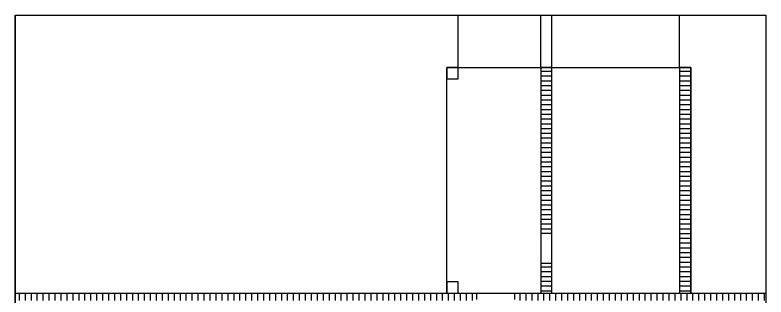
# Model space of a CAD drawing. Header units: centimetres. Extents: x -3096 to 17897, y -3131 to 15798.
# Drawn here: x 1994 to 3994, y 4568 to 5318 of the extents above; entities that cross this region are included whole.
import ezdxf

# ---------------------------------------------------------------- set-up
doc = ezdxf.new("R2010")
doc.units = ezdxf.units.CM
doc.layers.add('Riempimenti', color=4, linetype='Continuous')
pattern_1 = [(0, (-9.951, -2e-05), (0, 12.7), [])]

msp = doc.modelspace()

# ---------------------------------------------------------------- hatches: boundary and pattern name
at = {"layer": 'Riempimenti', "transparency": 33554508}
h = msp.add_hatch(dxfattribs=at)
h.set_pattern_fill('LINE', color=256, scale=4)
h.set_pattern_definition(pattern_1)
h.paths.add_polyline_path([(3424.5, 4738.3), (3394.5, 4738.3), (3394.5, 5178.3), (3424.5, 5178.3)])
h = msp.add_hatch(dxfattribs=at)
h.set_pattern_fill('LINE', color=256, scale=4)
h.set_pattern_definition(pattern_1)
h.paths.add_polyline_path([(3794.5, 4578.3), (3764.5, 4578.3), (3764.5, 5178.3), (3794.5, 5178.3)])
h = msp.add_hatch(dxfattribs=at)
h.set_pattern_fill('LINE', color=256, scale=4)
h.set_pattern_definition(pattern_1)
h.paths.add_polyline_path([(3424.5, 4574.9), (3394.5, 4574.9), (3394.5, 4658.3), (3424.5, 4658.3)])
h = msp.add_hatch(dxfattribs=at)
h.set_pattern_fill('LINE', color=256, scale=5, angle=90)
h.set_pattern_definition([(90, (-9.95, -2e-05), (-15.875, 1e-15), [])])
h.paths.add_polyline_path([(3224.5, 4578.3), (1994.5, 4578.3), (1994.5, 4558.3), (3224.5, 4558.3)])
h.paths.add_polyline_path([(3224.5, 4538.3), (1994.5, 4538.3), (1994.5, 4518.3), (3224.5, 4518.3)])
h.paths.add_polyline_path([(3994.5, 4578.3), (3324.5, 4578.3), (3324.5, 4558.3), (3994.5, 4558.3)])
h.paths.add_polyline_path([(3994.5, 4538.3), (3324.5, 4538.3), (3324.5, 4518.3), (3994.5, 4518.3)])

# ---------------------------------------------------------------- linework, layer by layer
for p, q in [((1994.5, 3318.3), (1994.5, 5318.3)), ((1994.5, 5318.3), (1994.5, 4518.3)), ((1994.5, 5318.3), (3994.5, 5318.3)), ((3174.5, 5178.3), (3174.5, 5318.3)), ((3394.5, 5178.3), (3394.5, 5318.3)), ((3424.5, 5178.3), (3424.5, 5318.3)), ((3764.5, 5178.3), (3764.5, 5318.3)), ((3994.5, 5318.3), (3994.5, 3318.3)), ((3144.5, 4578.3), (3144.5, 5178.3)), ((3144.5, 5178.3), (3444.5, 5178.3)), ((3394.5, 5178.3), (3424.5, 5178.3)), ((3394.5, 4738.3), (3394.5, 4658.3)), ((3424.5, 4658.3), (3424.5, 4738.3)), ((3394.5, 4658.3), (3424.5, 4658.3)), ((3394.5, 4658.3), (3394.5, 4578.3)), ((3424.5, 4578.3), (3424.5, 4658.3)), ((1994.5, 4518.3), (1994.5, 4578.3)), ((1994.5, 4578.3), (3994.5, 4578.3)), ((1994.5, 4578.3), (1994.5, 4558.3)), ((3224.5, 4561.3), (3224.5, 4578.3)), ((3324.5, 4578.3), (3324.5, 4561.3)), ((3394.5, 4578.3), (3424.5, 4578.3))]:
    msp.add_line(p, q)
for points in [[(3144.5, 5178.3), (3144.5, 5148.3), (3174.5, 5148.3), (3174.5, 5178.3), (3144.5, 5178.3)], [(3444.5, 5178.3), (3444.5, 5178.3), (3794.5, 5178.3), (3794.5, 4578.3)], [(3144.5, 4608.3), (3144.5, 4578.3), (3174.5, 4578.3), (3174.5, 4608.3), (3144.5, 4608.3)]]:
    msp.add_lwpolyline(points)
for points in [[(3424.5, 5178.3), (3394.5, 5178.3), (3394.5, 4738.3), (3424.5, 4738.3)], [(3794.5, 5178.3), (3764.5, 5178.3), (3764.5, 4578.3), (3794.5, 4578.3)]]:
    msp.add_lwpolyline(points, close=True)

doc.saveas('drawing.dxf')
